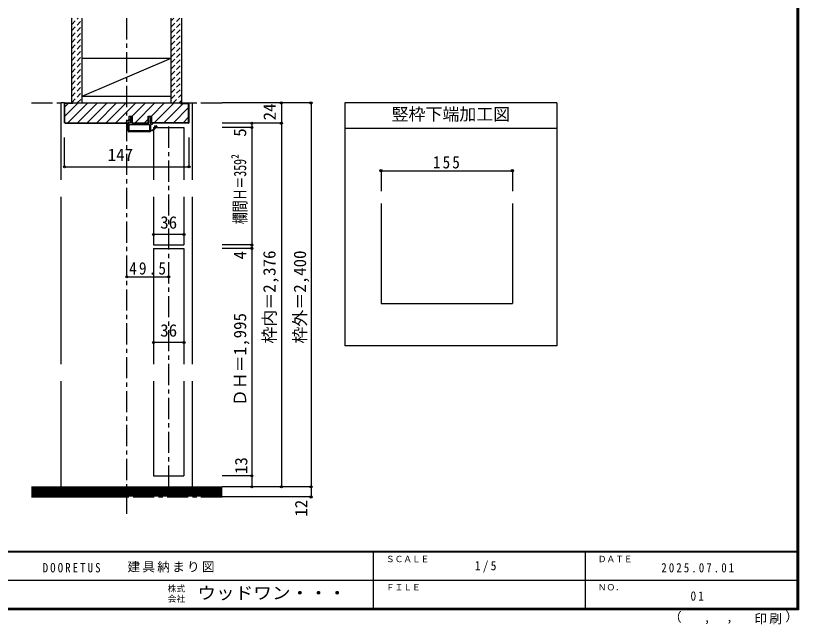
# Model space of a CAD drawing. Units: millimetres at full size, sheet at 1:5. Extents: x -975 to 975, y -715 to 698.
# Drawn here: x 51 to 975, y -715 to 3 of the extents above; entities that cross this region are included whole.
import ezdxf
from ezdxf.enums import TextEntityAlignment as Align

# ---------------------------------------------------------------- set-up
doc = ezdxf.new("R2010")
doc.units = ezdxf.units.MM
doc.header["$LTSCALE"] = 5
doc.header["$PDMODE"] = 32
doc.header["$PDSIZE"] = 2.5
doc.linetypes.add('CHAIN1', pattern=[8, 5, -1, 1, -1])
doc.linetypes.add('DASHED1', pattern=[1.8, 1.2, -0.6])
for name, color, linetype in [('0-0_補助線', 7, 'Continuous'), ('0-1_通り芯', 4, 'CHAIN1'), ('0-3_仕上げ', 2, 'Continuous'), ('0-4_枠', 4, 'Continuous'), ('0-6_扉', 6, 'Continuous'), ('0-A_文字', 3, 'Continuous'), ('0-B_寸法', 7, 'Continuous'), ('0-C_ハッチ', 4, 'DASHED1'), ('F-1_枠', 6, 'Continuous'), ('F-A_文字', 7, 'Continuous')]:
    doc.layers.add(name, color=color, linetype=linetype)
doc.styles.add('ＭＳ ゴシック', font='')
doc.styles.get('ＭＳ ゴシック').set_extended_font_data('MS Gothic')

# ---------------------------------------------------------------- blocks, each defined once
blk = doc.blocks.new('2')
at = {"layer": '0-0_補助線'}
for p, q in [((-9.846, -9.622), (-9.846, 15.078)), ((-8.846, 16.078), (0.354, 16.078)), ((-8.846, 15.878), (0.637, 15.878)), ((-8.446, 14.378), (-8.446, -8.922)), ((-8.146, 14.678), (-1.546, 14.678)), ((-1.246, 14.378), (-1.246, -8.922)), ((0.154, 11.653), (2.154, 11.653)), ((0.154, 11.653), (0.154, -8.497)), ((2.154, 10.953), (2.154, 11.653)), ((3.154, 11.653), (2.512, 10.83)), ((3.154, 11.653), (6.154, 11.653)), ((4.154, 13.753), (4.154, 13.053)), ((5.154, 13.053), (4.512, 13.876)), ((7.154, 13.053), (5.154, 13.053)), ((6.154, 10.953), (6.154, 11.653)), ((7.558, 12.258), (6.516, 10.835)), ((-1.546, -9.222), (-8.146, -9.222)), ((0.154, -8.497), (2.154, -8.497)), ((2.154, -7.797), (2.154, -8.497)), ((3.154, -8.497), (2.512, -7.674)), ((3.154, -8.497), (6.154, -8.497)), ((6.154, -7.797), (6.154, -8.497)), ((7.558, -9.101), (6.516, -7.679)), ((-1.48, -10.622), (-8.846, -10.622)), ((-1.189, -10.85), (-0.732, -12.694)), ((0.354, -12.922), (-0.441, -12.922)), ((4.154, -9.897), (0.154, -9.897)), ((0.154, -9.897), (0.154, -10.622)), ((0.154, -10.622), (0.645, -12.548)), ((4.154, -10.597), (4.154, -9.897)), ((5.154, -9.897), (4.512, -10.72)), ((7.154, -9.897), (5.154, -9.897))]:
    blk.add_line(p, q, dxfattribs=at)
for points in [[(-9.646, 15.078), (-9.646, -9.622), (-9.846, -9.622)], [(4.154, 13.053), (0.154, 13.053), (0.649, 15.723)]]:
    blk.add_lwpolyline(points, dxfattribs=at)
for centre, radius, start, end in [((-8.846, 15.078), 1, 90, 180), ((-8.846, 15.078), 0.8, 90, 180), ((-8.146, 14.378), 0.3, 90, 180), ((-1.546, 14.378), 0.3, 0, 90), ((0.354, 15.778), 0.3, 349.49875, 90), ((2.354, 10.953), 0.2, 180, 322.03043), ((4.354, 13.753), 0.2, 37.96957, 180), ((6.354, 10.953), 0.2, 180, 323.78053), ((7.154, 12.553), 0.5, 323.78053, 90), ((-8.146, -8.922), 0.3, 180, 270), ((-1.546, -8.922), 0.3, 270, 0), ((2.354, -7.797), 0.2, 37.96957, 180), ((6.354, -7.797), 0.2, 36.21947, 180), ((7.154, -9.397), 0.5, 270, 36.21947), ((-8.846, -9.622), 1, 180, 270), ((-2.846, -10.72), 6, 179.06153, 259.29815), ((-2.846, -10.72), 5.3, 178.93757, 259.29815), ((-3.896, -16.272), 0.35, 259.29815, 79.29815), ((-1.48, -10.922), 0.3, 13.9282, 90), ((-0.441, -12.622), 0.3, 193.9282, 270), ((0.354, -12.622), 0.3, 270, 14.29438), ((4.354, -10.597), 0.2, 180, 322.03043)]:
    blk.add_arc(centre, radius, start, end, dxfattribs=at)
blk.add_point((-3.896, -16.622), dxfattribs=at)

msp = doc.modelspace()

# ---------------------------------------------------------------- linework, layer by layer
at = {"layer": '0-0_補助線', "color": 3}
for p, q in [((109, -100), (256, -100)), ((109.5, -123.086), (109.5, -100.5)), ((119, -100.5), (109.5, -100.5)), ((119, -100), (119, -100.5)), ((246, -100.5), (246, -100)), ((246, -100.5), (255.5, -100.5)), ((255.5, -123.086), (255.5, -100.5)), ((185.5, -115.5), (189.2, -115.5)), ((185.5, -124), (185.5, -115.5)), ((189.2, -124), (189.2, -115.5)), ((207.8, -124), (207.8, -115.5)), ((109.914, -123.5), (109.5, -123.086)), ((109.707, -124), (185.5, -124)), ((109.914, -123.5), (185.5, -123.5)), ((189.2, -123.5), (207.8, -123.5)), ((189.2, -124), (207.8, -124)), ((255.086, -123.5), (211.5, -123.5)), ((255.293, -124), (211.5, -124)), ((255.086, -123.5), (255.5, -123.086)), ((482.529, -218.727), (482.529, -336.507)), ((637.529, -218.727), (637.529, -336.507)), ((482.529, -336.507), (637.529, -336.507))]:
    msp.add_line(p, q, dxfattribs=at)
at = {"layer": '0-0_補助線', "color": 4}
for p, q in [((109.5, -115.806), (125.306, -100)), ((109.5, -104.492), (113.492, -100.5)), ((113.12, -123.5), (136.62, -100)), ((124.433, -123.5), (147.933, -100)), ((135.747, -123.5), (159.247, -100)), ((147.061, -123.5), (170.561, -100)), ((158.375, -123.5), (181.875, -100)), ((169.688, -123.5), (193.188, -100)), ((189.002, -115.5), (204.502, -100)), ((192.316, -123.5), (215.816, -100)), ((211.5, -115.63), (227.13, -100)), ((214.943, -123.5), (238.443, -100)), ((226.257, -123.5), (249.257, -100.5)), ((237.571, -123.5), (255.5, -105.571)), ((181.002, -123.5), (185.5, -119.002)), ((203.629, -123.5), (207.8, -119.33)), ((248.884, -123.5), (255.5, -116.885)), ((482.529, -180), (637.529, -180)), ((482.529, -180), (482.529, -203.99)), ((637.529, -180), (637.529, -203.99))]:
    msp.add_line(p, q, dxfattribs=at)
at = {"layer": '0-0_補助線', "color": 6}
msp.add_line((214, -129), (250, -129), dxfattribs=at)
at = {"layer": '0-0_補助線', "color": 3}
for points in [[(109.707, -124), (109, -123.293), (109, -100)], [(255.293, -124), (256, -123.293), (256, -100)], [(207.8, -115.5), (211.5, -115.5), (211.5, -124)]]:
    msp.add_lwpolyline(points, dxfattribs=at)
at = {"layer": '0-0_補助線'}
for p in [(482.529, -180), (637.529, -180)]:
    msp.add_point(p, dxfattribs=at)
at = {"layer": '0-1_通り芯'}
for p, q in [((182.5, -585), (182.5, 0)), ((70, -100), (297.357, -100)), ((232, -553), (232, -124)), ((70, -565), (297.357, -565))]:
    msp.add_line(p, q, dxfattribs=at)
at = {"layer": '0-3_仕上げ'}
for p, q in [((117.5, -100), (117.5, 0)), ((130, -100), (130, 0)), ((235, -100), (235, 0)), ((247.5, -100), (247.5, 0)), ((70, -553), (295, -553)), ((70, -565), (181.5, -565))]:
    msp.add_line(p, q, dxfattribs=at)
at = {"layer": '0-3_仕上げ', "color": 7}
for p, q in [((130, -92), (235, -47)), ((70, -554.5), (295, -554.5)), ((70, -556), (295, -556)), ((70, -557.5), (295, -557.5)), ((70, -559), (295, -559)), ((70, -560.5), (295, -560.5)), ((70, -562), (295, -562)), ((70, -563.5), (295, -563.5))]:
    msp.add_line(p, q, dxfattribs=at)
at = {"layer": '0-3_仕上げ', "color": 3}
for p, q in [((130, -47), (235, -47)), ((130, -92), (235, -92))]:
    msp.add_line(p, q, dxfattribs=at)
at = {"layer": '0-4_枠'}
for p, q in [((109, -100), (105, -100)), ((105, -190.791), (105, -100)), ((256, -100), (260, -100)), ((260, -190.791), (260, -100)), ((105, -408.275), (105, -210.791)), ((260, -408.275), (260, -210.791)), ((105, -553), (105, -428.275)), ((260, -553), (260, -428.275))]:
    msp.add_line(p, q, dxfattribs=at)
at = {"layer": '0-6_扉'}
for p, q in [((214, -129), (214, -190.791)), ((250, -129), (250, -190.791)), ((214, -210.791), (214, -267.638)), ((250, -210.791), (250, -267.638)), ((214, -267.638), (250, -267.638)), ((214, -271.638), (214, -408.275)), ((214, -428.275), (214, -540)), ((250, -428.275), (250, -540)), ((214, -540), (250, -540))]:
    msp.add_line(p, q, dxfattribs=at)
msp.add_lwpolyline([(214, -271.638), (250, -271.638), (250, -408.275)], dxfattribs=at)
at = {"layer": '0-A_文字'}
for p, q in [((440, -100), (440, -386.507)), ((690, -100), (440, -100)), ((690, -100), (690, -386.507)), ((690, -130), (440, -130)), ((690, -386.507), (440, -386.507))]:
    msp.add_line(p, q, dxfattribs=at)
at = {"layer": '0-B_寸法', "color": 4}
for p, q in [((400, -100), (295, -100)), ((365, -100), (365, -553)), ((400, -100), (400, -565)), ((365, -124), (295, -124)), ((330, -129), (295, -129)), ((330, -124), (330, -553)), ((109, -175.422), (109, -140.9)), ((256, -175.422), (256, -140.9)), ((109, -175.422), (256, -175.422)), ((250, -255.252), (214, -255.252)), ((330, -267.638), (295, -267.638)), ((330, -271.638), (295, -271.638)), ((182.5, -305.252), (232, -305.252)), ((250, -382.683), (214, -382.683)), ((330, -540), (295, -540)), ((400, -553), (295, -553)), ((400, -565), (295, -565))]:
    msp.add_line(p, q, dxfattribs=at)
at = {"layer": '0-B_寸法'}
for p in [(365, -100), (400, -100), (330, -124), (330, -129), (365, -124), (109, -175.422), (256, -175.422), (214, -255.252), (250, -255.252), (330, -267.638), (330, -271.638), (182.5, -305.252), (232, -305.252), (214, -382.683), (250, -382.683), (330, -540), (330, -553), (365, -553), (400, -553), (400, -565)]:
    msp.add_point(p, dxfattribs=at)
at = {"layer": '0-C_ハッチ'}
for p, q in [((117.5, -0.398), (117.898, 0)), ((117.5, -7.469), (124.969, 0)), ((235, -10.177), (245.177, 0)), ((235, -3.106), (238.106, 0)), ((117.5, -14.54), (130, -2.04)), ((117.5, -21.611), (130, -9.111)), ((235, -17.248), (247.5, -4.748)), ((117.5, -28.682), (130, -16.182)), ((235, -24.319), (247.5, -11.819)), ((117.5, -35.753), (130, -23.253)), ((235, -31.39), (247.5, -18.89)), ((235, -38.461), (247.5, -25.961)), ((117.5, -42.824), (130, -30.324)), ((235, -45.532), (247.5, -33.032)), ((117.5, -49.895), (130, -37.395)), ((117.5, -56.966), (130, -44.466)), ((235, -52.603), (247.5, -40.103)), ((117.5, -64.037), (130, -51.537)), ((235, -59.674), (247.5, -47.174)), ((235, -66.745), (247.5, -54.245)), ((117.5, -71.108), (130, -58.608)), ((235, -73.817), (247.5, -61.317)), ((117.5, -78.179), (130, -65.679)), ((117.5, -85.251), (130, -72.751)), ((235, -80.888), (247.5, -68.388)), ((117.5, -92.322), (130, -79.822)), ((235, -87.959), (247.5, -75.459)), ((235, -95.03), (247.5, -82.53)), ((117.5, -99.393), (130, -86.893)), ((237.101, -100), (247.5, -89.601)), ((123.964, -100), (130, -93.964)), ((244.172, -100), (247.5, -96.672))]:
    msp.add_line(p, q, dxfattribs=at)
at = {"layer": 'F-1_枠'}
for p, q in [((973.333, 698.333), (973.333, -698.333)), ((974.166, 698.333), (974.166, -698.333)), ((975, 698.333), (975, -698.333)), ((975, -629.167), (-975, -629.167)), ((975, -630), (-975, -630)), ((473.333, -630), (473.333, -696.667)), ((723.333, -630), (723.333, -696.667)), ((0, -663.333), (973.333, -663.334)), ((975, -696.667), (-975, -696.667)), ((975, -697.5), (-975, -697.5)), ((975, -698.333), (-975, -698.333))]:
    msp.add_line(p, q, dxfattribs=at)

# ---------------------------------------------------------------- block references
at = {"layer": '0-0_補助線', "rotation": 90}
msp.add_blockref('2', (200.078, -124.154), dxfattribs=at)

# ---------------------------------------------------------------- texts
at = {"layer": '0-0_補助線', "insert": (543.779, -177.5), "char_height": 14.66, "attachment_point": 7, "style": 'ＭＳ ゴシック'}
msp.add_mtext('\\T1.27;\\W0.9;155', dxfattribs=at)
at = {"layer": '0-A_文字', "color": 7, "style": 'ＭＳ ゴシック'}
msp.add_text('竪枠下端加工図', height=14.66, dxfattribs=at).set_placement((495, -125), align=Align.BOTTOM_LEFT)
at = {"layer": '0-B_寸法', "style": 'ＭＳ ゴシック'}
for s, p in [('24', (362.784, -120.571)), ('5', (327.837, -139.885)), ('4', (327.837, -284.583)), ('枠内＝2,376', (362.5, -384)), ('枠外＝2,400', (398.514, -384)), ('ＤＨ＝1,995', (327.82, -457.819)), ('13', (329.176, -537.972)), ('12', (400, -588.277))]:
    msp.add_text(s, height=14.66, rotation=90, dxfattribs=at).set_placement(p, align=Align.BOTTOM_LEFT)
for s, p in [('147', (160, -172.922)), ('36', (222, -252.752)), ('36', (222, -380.183))]:
    msp.add_text(s, height=14.66, dxfattribs=at).set_placement(p, align=Align.BOTTOM_LEFT)
at = {"layer": '0-B_寸法', "style": 'ＭＳ ゴシック', "width": 0.7}
msp.add_text('欄間Ｈ＝359²', height=14.66, rotation=90, dxfattribs=at).set_placement((327.837, -243.052), align=Align.BOTTOM_LEFT)
at = {"layer": '0-B_寸法', "insert": (185.375, -302.752), "char_height": 14.66, "attachment_point": 7, "style": 'ＭＳ ゴシック'}
msp.add_mtext('\\T1.28;\\W0.9;49.5', dxfattribs=at)
at = {"layer": 'F-1_枠', "color": 7, "char_height": 11, "attachment_point": 7, "style": 'ＭＳ ゴシック'}
for s, insert in [('\\T1.39;\\W0.85;DOORETUS', (83.333, -654.167)), ('\\T1.17;建具納まり図', (183.333, -654.167))]:
    msp.add_mtext(s, dxfattribs=dict(at, insert=insert))
at = {"layer": 'F-A_文字', "style": 'ＭＳ ゴシック'}
for s, height, p in [('ＳＣＡＬＥ', 7.331, (488.333, -644.167)), ('ＤＡＴＥ', 7.331, (738.333, -644.167)), ('株式', 7.331, (230.833, -679)), ('ＦＩＬＥ', 7.331, (488.333, -677.5)), ('ＮＯ．', 7.331, (738.333, -677.501)), ('会社', 7.331, (230.833, -691)), ('（', 11, (822.339, -715.552)), ('）', 11, (959.734, -714.855)), (',', 11, (863.546, -715.552)), (',', 11, (890.033, -715.088))]:
    msp.add_text(s, height=height, dxfattribs=at).set_placement(p, align=Align.BOTTOM_LEFT)
at = {"layer": 'F-A_文字', "style": 'ＭＳ ゴシック', "width": 1.1}
msp.add_text('ウッドワン・・・', height=14.66, dxfattribs=at).set_placement((265.833, -690), align=Align.BOTTOM_LEFT)
at = {"layer": 'F-A_文字', "char_height": 11, "attachment_point": 7, "style": 'ＭＳ ゴシック'}
for s, insert in [('\\T1.38;\\W0.9;1/5', (593.333, -654.167)), ('\\T1.39;\\W0.85;2025.07.01', (813.333, -654.167)), ('\\T1.36;\\W0.9;01', (847.708, -687.501)), ('\\T1.17;印刷', (923.025, -715.32))]:
    msp.add_mtext(s, dxfattribs=dict(at, insert=insert))

doc.saveas('drawing.dxf')
